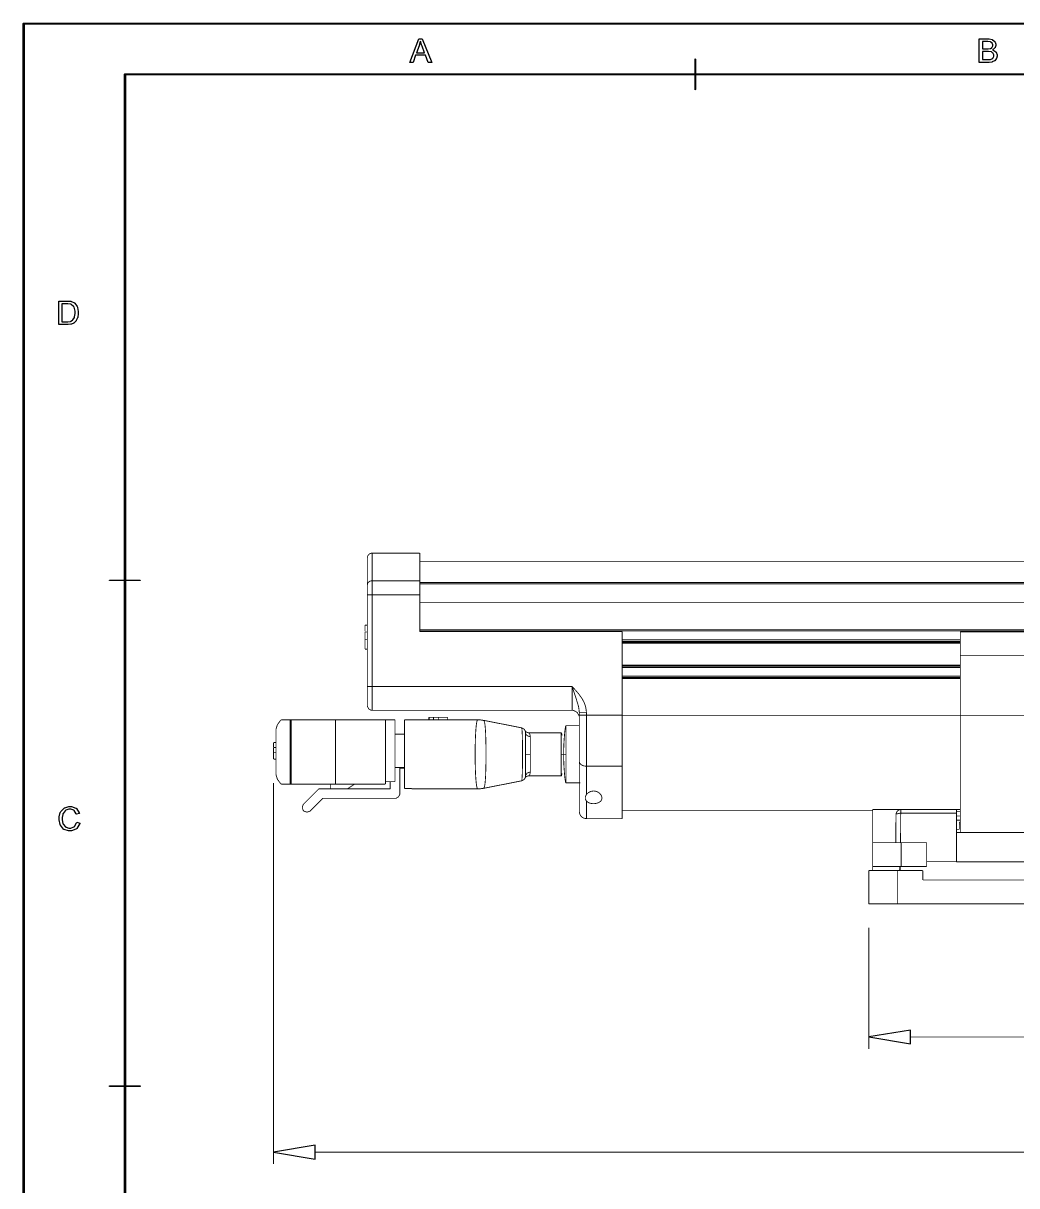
# Model space of a CAD drawing. Extents: x 0.54 to 10.46, y 0.74 to 7.76.
# Drawn here: x 0.535 to 3.819, y 3.921 to 7.761 of the extents above; entities that cross this region are included whole.
import ezdxf

# ---------------------------------------------------------------- set-up
doc = ezdxf.new("R2010")
doc.units = 0
doc.layers.get('0').update_dxf_attribs({"linetype": 'CONTINUOUS'})

msp = doc.modelspace()

# ---------------------------------------------------------------- linework, layer by layer
at = {"color": 0}
for points in [[(10.4631, 0.73899), (0.53689, 0.73899), (0.53646, 0.73899), (0.53516, 0.74029), (0.53516, 0.74072), (0.53516, 7.75928), (0.53516, 7.75971), (0.53646, 7.76101), (0.53689, 7.76101), (10.4631, 7.76101), (10.4635, 7.76101), (10.4648, 7.75971), (10.4648, 7.75928), (10.4648, 0.74072), (10.4648, 0.74029), (10.4635, 0.73899), (10.4631, 0.73899)], [(0.53863, 0.74246), (10.4614, 0.74246), (10.4614, 7.75754), (0.53863, 7.75754), (0.53863, 0.74246)], [(1.8125, 7.63167), (1.84239, 7.70953), (1.85351, 7.70953), (1.88536, 7.63167), (1.87364, 7.63167), (1.86453, 7.65528), (1.83203, 7.65528), (1.82346, 7.63167), (1.8125, 7.63167)], [(1.83496, 7.66363), (1.86139, 7.66363), (1.85325, 7.68522), (1.8526, 7.68685), (1.84799, 7.70031), (1.84771, 7.70133), (1.84744, 7.70008), (1.84397, 7.68772), (1.84353, 7.68647), (1.83496, 7.66363)], [(3.69461, 7.63167), (3.69461, 7.70953), (3.72385, 7.70953), (3.72738, 7.70953), (3.73719, 7.70757), (3.73812, 7.70714), (3.73899, 7.70676), (3.74604, 7.70068), (3.74658, 7.69987), (3.74707, 7.69906), (3.74962, 7.692), (3.74962, 7.68961), (3.74962, 7.68728), (3.74735, 7.68099), (3.7469, 7.68024), (3.74642, 7.67953), (3.73964, 7.67356), (3.73872, 7.67307), (3.73986, 7.67275), (3.74897, 7.66689), (3.74962, 7.66601), (3.75022, 7.66521), (3.75342, 7.65701), (3.75342, 7.65424), (3.75342, 7.65175), (3.75146, 7.64492), (3.75108, 7.6441), (3.75071, 7.64333), (3.74593, 7.63726), (3.74539, 7.63683), (3.74479, 7.63644), (3.73768, 7.63319), (3.73687, 7.63297), (3.736, 7.63276), (3.72721, 7.63167), (3.72428, 7.63167), (3.69461, 7.63167)], [(3.70492, 7.67681), (3.72174, 7.67681), (3.72418, 7.67681), (3.73107, 7.67763), (3.73156, 7.67774), (3.73221, 7.67796), (3.73714, 7.68115), (3.73747, 7.68158), (3.73779, 7.68207), (3.73947, 7.68685), (3.73947, 7.68842), (3.73947, 7.69015), (3.7379, 7.69472), (3.73763, 7.69521), (3.73731, 7.69569), (3.73286, 7.69906), (3.73232, 7.69922), (3.73172, 7.69943), (3.72325, 7.70031), (3.72049, 7.70031), (3.70492, 7.70031), (3.70492, 7.67681)], [(2.75608, 7.54135), (2.75592, 7.54135), (2.75543, 7.54189), (2.75543, 7.54204), (2.75543, 7.64231), (2.75543, 7.64247), (2.75592, 7.64296), (2.75608, 7.64296), (2.75624, 7.64296), (2.75678, 7.64247), (2.75678, 7.64231), (2.75678, 7.54204), (2.75678, 7.54189), (2.75624, 7.54135), (2.75608, 7.54135)], [(3.70492, 7.6409), (3.72428, 7.6409), (3.72601, 7.6409), (3.73096, 7.64117), (3.73133, 7.64122), (3.73188, 7.64133), (3.73682, 7.64318), (3.73725, 7.64339), (3.73763, 7.64367), (3.74094, 7.64725), (3.74121, 7.64768), (3.74143, 7.64817), (3.74274, 7.65272), (3.74274, 7.65424), (3.74274, 7.65614), (3.74083, 7.66129), (3.7405, 7.66183), (3.74013, 7.66237), (3.73497, 7.66613), (3.73432, 7.66635), (3.73361, 7.66656), (3.72558, 7.66764), (3.72293, 7.66764), (3.70492, 7.66764), (3.70492, 7.6409)], [(10.296, 0.90609), (0.87115, 0.90609), (0.87071, 0.90609), (0.86941, 0.90739), (0.86941, 0.90782), (0.86941, 7.59218), (0.86941, 7.59261), (0.87071, 7.59392), (0.87115, 7.59392), (10.296, 7.59392), (10.2964, 7.59392), (10.2977, 7.59261), (10.2977, 7.59218), (10.2977, 0.90782), (10.2977, 0.90739), (10.2964, 0.90609), (10.296, 0.90609)], [(0.87289, 0.90956), (10.2943, 0.90956), (10.2943, 7.59044), (0.87289, 7.59044), (0.87289, 0.90956)], [(0.65283, 6.76579), (0.65283, 6.84358), (0.67963, 6.84358), (0.68305, 6.84358), (0.69265, 6.84267), (0.69347, 6.84244), (0.69455, 6.84224), (0.7041, 6.83762), (0.70491, 6.83692), (0.70589, 6.83604), (0.71354, 6.82497), (0.71408, 6.82362), (0.71457, 6.82226), (0.71718, 6.8094), (0.71718, 6.80512), (0.71718, 6.80122), (0.71539, 6.79053), (0.71506, 6.78939), (0.71468, 6.78825), (0.71029, 6.77881), (0.7098, 6.77806), (0.70926, 6.77735), (0.70329, 6.77143), (0.70269, 6.771), (0.70204, 6.77056), (0.69428, 6.76731), (0.69341, 6.76708), (0.69249, 6.76687), (0.68376, 6.76579), (0.68088, 6.76579), (0.65283, 6.76579)], [(0.66309, 6.77496), (0.67974, 6.77496), (0.68273, 6.77496), (0.69103, 6.77615), (0.69179, 6.77636), (0.69249, 6.77664), (0.69835, 6.78), (0.69878, 6.78043), (0.69938, 6.78103), (0.7041, 6.78922), (0.70448, 6.79025), (0.70481, 6.79129), (0.70654, 6.80181), (0.70654, 6.80528), (0.70654, 6.81), (0.70318, 6.82292), (0.70253, 6.824), (0.70182, 6.82514), (0.69374, 6.83247), (0.69282, 6.83279), (0.69211, 6.83306), (0.68262, 6.83442), (0.67947, 6.83442), (0.66309, 6.83442), (0.66309, 6.77496)], [(0.92128, 5.92042), (0.82096, 5.92042), (0.8208, 5.92042), (0.82031, 5.9209), (0.82031, 5.92106), (0.82031, 5.92128), (0.8208, 5.92176), (0.82096, 5.92176), (0.92128, 5.92176), (0.92144, 5.92176), (0.92193, 5.92128), (0.92193, 5.92106), (0.92193, 5.9209), (0.92144, 5.92042), (0.92128, 5.92042)], [(0.71202, 5.12196), (0.72228, 5.11936), (0.72173, 5.11724), (0.71202, 5.10118), (0.71067, 5.10004), (0.70926, 5.09896), (0.69488, 5.09337), (0.6901, 5.09337), (0.68495, 5.09337), (0.6709, 5.09765), (0.6696, 5.09847), (0.66824, 5.09933), (0.65826, 5.11171), (0.65761, 5.11333), (0.6569, 5.11496), (0.65348, 5.12939), (0.65348, 5.13417), (0.65348, 5.13949), (0.65734, 5.15392), (0.65815, 5.15539), (0.65891, 5.1569), (0.66992, 5.1684), (0.67139, 5.16917), (0.6728, 5.16997), (0.68587, 5.17383), (0.69027, 5.17383), (0.69515, 5.17383), (0.70855, 5.16894), (0.70991, 5.16792), (0.71121, 5.16694), (0.72043, 5.153), (0.72098, 5.15121), (0.71083, 5.14882), (0.71034, 5.15022), (0.70383, 5.16054), (0.70296, 5.16114), (0.70209, 5.16178), (0.69298, 5.16504), (0.69, 5.16504), (0.68625, 5.16504), (0.676, 5.16146), (0.67502, 5.16075), (0.67399, 5.16004), (0.66694, 5.15044), (0.66656, 5.14919), (0.66612, 5.148), (0.66412, 5.13769), (0.66412, 5.13422), (0.66412, 5.12993), (0.6665, 5.11817), (0.66699, 5.11692), (0.66748, 5.11572), (0.67497, 5.1065), (0.676, 5.10585), (0.67697, 5.10525), (0.68614, 5.10215), (0.68924, 5.10215), (0.69287, 5.10215), (0.70285, 5.10633), (0.70388, 5.10715), (0.70486, 5.10801), (0.71164, 5.12033), (0.71202, 5.12196)], [(0.92128, 4.24929), (0.82096, 4.24929), (0.8208, 4.24929), (0.82031, 4.24983), (0.82031, 4.25), (0.82031, 4.25022), (0.8208, 4.25071), (0.82096, 4.25071), (0.92128, 4.25071), (0.92144, 4.25071), (0.92193, 4.25022), (0.92193, 4.25), (0.92193, 4.24983), (0.92144, 4.24929), (0.92128, 4.24929)]]:
    msp.add_lwpolyline(points, close=True, dxfattribs=at)
at = {"color": 0, "const_width": 0.00278}
for points in [[(1.68832, 6.0109), (1.68756, 6.01079), (1.68713, 6.01079), (1.6856, 6.01058), (1.68522, 6.01047), (1.68446, 6.01036), (1.68408, 6.01025), (1.68371, 6.01019), (1.68338, 6.0101), (1.683, 6.00993), (1.68261, 6.00982), (1.68229, 6.00971), (1.68192, 6.00956), (1.68158, 6.00939), (1.68121, 6.00922), (1.68088, 6.00906), (1.68056, 6.00885), (1.68024, 6.00868), (1.67985, 6.00846), (1.67958, 6.00825), (1.67893, 6.00782), (1.6786, 6.00754), (1.67833, 6.00732), (1.678, 6.00706), (1.67774, 6.00683), (1.67665, 6.00575), (1.67637, 6.00543), (1.67617, 6.00515), (1.67589, 6.00483), (1.67567, 6.00456), (1.67458, 6.00293), (1.67443, 6.00261), (1.67426, 6.00222), (1.67404, 6.0019), (1.67389, 6.00157), (1.67378, 6.00119), (1.67361, 6.00082), (1.6735, 6.00049), (1.67318, 5.99935), (1.67312, 5.99897), (1.67301, 5.99864), (1.67296, 5.99821), (1.67264, 5.99593), (1.67264, 5.99556), (1.67258, 5.99517)], [(1.67258, 5.90619), (1.67258, 5.99517)], [(1.84571, 6.0109), (1.68832, 6.0109)], [(1.84571, 5.91949), (1.84571, 6.0109)], [(6.48872, 5.98258), (1.84571, 5.98258)], [(1.68832, 5.91949), (1.68778, 5.91943), (1.68728, 5.91938), (1.68674, 5.91932), (1.68576, 5.91922), (1.68522, 5.91911), (1.68474, 5.91906), (1.68425, 5.91894), (1.68371, 5.91883), (1.68272, 5.91862), (1.68229, 5.91846), (1.68181, 5.91829), (1.68137, 5.91813), (1.68088, 5.91797), (1.68001, 5.91754), (1.67958, 5.91726), (1.67914, 5.91704), (1.67871, 5.91678), (1.67833, 5.9165), (1.6779, 5.91624), (1.67751, 5.9159), (1.67719, 5.91558), (1.67681, 5.91525), (1.67649, 5.91499), (1.67578, 5.91428), (1.67551, 5.91396), (1.67518, 5.91357), (1.67438, 5.91243), (1.67372, 5.91129), (1.67356, 5.91086), (1.67339, 5.91049), (1.67329, 5.91004), (1.67312, 5.90961), (1.67301, 5.90924), (1.6729, 5.90881), (1.67258, 5.90619)], [(1.68832, 5.87294), (1.68832, 5.91949)], [(1.68832, 5.91949), (1.84571, 5.91949)], [(1.84571, 5.87294), (1.84571, 5.91949)], [(1.67258, 5.87294), (1.67258, 5.90619)], [(6.48872, 5.90978), (1.84571, 5.90978)], [(1.67258, 5.87294), (1.68832, 5.87294)], [(1.67258, 5.57021), (1.67258, 5.87294)], [(1.68832, 5.87294), (1.68832, 5.57021)], [(1.84571, 5.87294), (1.68832, 5.87294)], [(1.84571, 5.75157), (1.84571, 5.87294)], [(1.67258, 5.77311), (1.66471, 5.77311)], [(1.66471, 5.75222), (1.66471, 5.77311)], [(1.67258, 5.75028), (1.66471, 5.75028)], [(1.66471, 5.75028), (1.66471, 5.72504)], [(1.67258, 5.72504), (1.66471, 5.72504)], [(1.66471, 5.72504), (1.66471, 5.69433)], [(6.48872, 5.75418), (1.84571, 5.75418)], [(2.5146, 5.75157), (1.84571, 5.75157)], [(2.5146, 5.47542), (2.5146, 5.75157)], [(3.63211, 5.75103), (3.97835, 5.75103)], [(3.63211, 5.75103), (3.63211, 5.67236)], [(1.66471, 5.69433), (1.67258, 5.69433)], [(1.67258, 5.69331), (1.66471, 5.69331)], [(3.63211, 5.71957), (2.5146, 5.71957)], [(3.63211, 5.71642), (2.5146, 5.71642)], [(3.97835, 5.67236), (3.63206, 5.67236)], [(3.63211, 5.67236), (3.63211, 5.47488)], [(2.5146, 5.63769), (3.63211, 5.63769)], [(1.67258, 5.57021), (1.67258, 5.50726)], [(1.68832, 5.57021), (1.67258, 5.57021)], [(1.68832, 5.57021), (2.34933, 5.57021)], [(1.68832, 5.49154), (1.68832, 5.57021)], [(2.34933, 5.49154), (2.34933, 5.57021)], [(2.34933, 5.57021), (2.35172, 5.56282), (2.35238, 5.56099), (2.35596, 5.54992), (2.35656, 5.54812), (2.35715, 5.54628), (2.35769, 5.54449), (2.35829, 5.54264), (2.36008, 5.53728), (2.36062, 5.53549), (2.36182, 5.5319), (2.36236, 5.53011), (2.36296, 5.52838), (2.36356, 5.52658), (2.3641, 5.52485), (2.36469, 5.52306), (2.36578, 5.51958), (2.36637, 5.51779), (2.368, 5.51258), (2.36849, 5.51085), (2.36897, 5.50906), (2.36947, 5.50732), (2.3699, 5.50553), (2.37028, 5.50379), (2.37067, 5.50201), (2.37099, 5.50028), (2.37131, 5.49849), (2.37158, 5.49664), (2.37224, 5.49126), (2.37244, 5.48942), (2.37278, 5.48583), (2.37294, 5.484)], [(2.34933, 5.57021), (2.35107, 5.56836), (2.35275, 5.56646), (2.35613, 5.56278), (2.35781, 5.56087), (2.35949, 5.55903), (2.36285, 5.55524), (2.3661, 5.55143), (2.36774, 5.54949), (2.36931, 5.54758), (2.37088, 5.54563), (2.37244, 5.54362), (2.37392, 5.54161), (2.37543, 5.53961), (2.37696, 5.53754), (2.37836, 5.53554), (2.38118, 5.53131), (2.38254, 5.52919), (2.38385, 5.52701), (2.3851, 5.52479), (2.38633, 5.52263), (2.38747, 5.52035), (2.38857, 5.51807), (2.3896, 5.51579), (2.39057, 5.51346), (2.39144, 5.51112), (2.39219, 5.50874), (2.3929, 5.50635), (2.39356, 5.5039), (2.3941, 5.50146), (2.39453, 5.49903), (2.39497, 5.49653), (2.39535, 5.49403), (2.396, 5.48904), (2.39626, 5.48649), (2.39654, 5.484)], [(3.63211, 5.59993), (2.5146, 5.59993)], [(1.67258, 5.50726), (1.67258, 5.5045), (1.67719, 5.49615), (1.68549, 5.49149), (1.68832, 5.49149)], [(2.34933, 5.49154), (1.68832, 5.49154)], [(2.37294, 5.46789), (2.37294, 5.47206), (2.366, 5.4846), (2.35346, 5.49149), (2.34933, 5.49149)], [(1.38813, 5.46029), (1.38531, 5.45806), (1.375, 5.4439), (1.37039, 5.4286), (1.37039, 5.42344)], [(1.41758, 5.46029), (1.38807, 5.46029)], [(1.41758, 5.35406), (1.41758, 5.46029)], [(1.4209, 5.46029), (1.41758, 5.46029)], [(1.4209, 5.35406), (1.4209, 5.46029)], [(1.4209, 5.46029), (1.56711, 5.46029)], [(1.56711, 5.24783), (1.56711, 5.46029)], [(1.56711, 5.46029), (1.73236, 5.46029)], [(1.73236, 5.46029), (1.76383, 5.46029)], [(1.73236, 5.46029), (1.73236, 5.35607)], [(1.76383, 5.46029), (1.76383, 5.25569)], [(1.79536, 5.46029), (1.79536, 5.23318)], [(1.79536, 5.46029), (2.03754, 5.46029)], [(1.87511, 5.46821), (1.87511, 5.46029)], [(1.8775, 5.46821), (1.87511, 5.46821)], [(1.8775, 5.46821), (1.8775, 5.46029)], [(1.89128, 5.46821), (1.8775, 5.46821)], [(1.89128, 5.46821), (1.89128, 5.46029)], [(1.90679, 5.46821), (1.89128, 5.46821)], [(1.90679, 5.46821), (1.90679, 5.46029)], [(1.93778, 5.46821), (1.90679, 5.46821)], [(1.90836, 5.46821), (1.9075, 5.46821)], [(1.93778, 5.46821), (1.93778, 5.46029)], [(2.03754, 5.46029), (2.03737, 5.46024), (2.03717, 5.46013), (2.037, 5.46001), (2.03678, 5.4599), (2.03662, 5.45975), (2.0364, 5.45958), (2.03608, 5.45904), (2.03586, 5.45871), (2.03569, 5.45839), (2.03554, 5.45796), (2.03521, 5.45697), (2.03504, 5.45643), (2.03483, 5.45589), (2.03435, 5.45394), (2.03418, 5.45324), (2.03401, 5.45247), (2.03369, 5.45085), (2.03353, 5.44997), (2.03336, 5.44906), (2.03326, 5.44814), (2.0331, 5.44715), (2.03293, 5.44613), (2.03282, 5.4451), (2.03267, 5.44401), (2.0325, 5.44287), (2.03239, 5.44174), (2.03222, 5.44054), (2.03213, 5.43935), (2.03196, 5.4381), (2.03174, 5.43549), (2.03162, 5.43414), (2.03147, 5.43278), (2.03136, 5.43137), (2.03103, 5.42697), (2.03093, 5.42546), (2.0306, 5.42074), (2.03049, 5.41911), (2.03043, 5.41743), (2.03022, 5.41407), (2.03011, 5.41233), (2.03006, 5.41054), (2.02994, 5.40881), (2.02989, 5.40701), (2.02983, 5.40517), (2.02974, 5.40332), (2.02968, 5.40147), (2.02962, 5.39958), (2.02951, 5.39768), (2.02946, 5.39578), (2.02924, 5.38797), (2.02914, 5.38396), (2.02908, 5.38189), (2.02903, 5.37989), (2.02897, 5.37782), (2.02897, 5.37576), (2.02886, 5.37164), (2.02886, 5.36951), (2.02881, 5.36746), (2.02881, 5.36322), (2.02875, 5.36111), (2.02875, 5.35471), (2.02869, 5.3526), (2.02869, 5.33979), (2.02875, 5.33762), (2.02875, 5.33128), (2.02881, 5.32915), (2.02881, 5.32493), (2.02886, 5.32281), (2.02886, 5.32075), (2.02897, 5.31662), (2.02897, 5.31451), (2.02903, 5.3125), (2.02908, 5.31044), (2.02924, 5.30442), (2.02929, 5.30246), (2.02935, 5.30046), (2.0294, 5.2985), (2.02951, 5.29471), (2.02962, 5.29281), (2.02968, 5.2909), (2.02974, 5.28907), (2.02983, 5.28722), (2.02989, 5.28537), (2.02994, 5.28358), (2.03006, 5.28179), (2.03011, 5.28006), (2.03022, 5.27832), (2.03043, 5.27496), (2.03049, 5.27328), (2.0306, 5.27165), (2.03093, 5.26693), (2.03103, 5.2654), (2.03114, 5.26394), (2.03125, 5.26243), (2.03147, 5.2596), (2.03162, 5.25825), (2.03174, 5.25689), (2.03185, 5.25558), (2.03201, 5.25429), (2.03213, 5.25304), (2.03222, 5.25185), (2.03239, 5.25065), (2.0325, 5.24951), (2.03282, 5.24735), (2.03293, 5.24625), (2.03326, 5.24431), (2.03336, 5.24333), (2.03386, 5.24072), (2.03418, 5.23921), (2.0345, 5.23779), (2.03467, 5.23714), (2.03483, 5.23654), (2.03504, 5.23594), (2.03521, 5.2354), (2.03537, 5.23492), (2.03569, 5.23406), (2.03586, 5.23367), (2.03608, 5.23335), (2.03624, 5.23307), (2.0364, 5.23286), (2.03678, 5.23247), (2.037, 5.23236), (2.03717, 5.23226), (2.03737, 5.23215), (2.03754, 5.2321)], [(2.05638, 5.45856), (2.05604, 5.45856), (2.0555, 5.45865), (2.05518, 5.45871), (2.05464, 5.45882), (2.05431, 5.45888), (2.05376, 5.45899), (2.05344, 5.45899), (2.05263, 5.45915), (2.05231, 5.45921), (2.05203, 5.45925), (2.05171, 5.45925), (2.05063, 5.45947), (2.05029, 5.45947), (2.04975, 5.45958), (2.04943, 5.45964), (2.04915, 5.45964), (2.04889, 5.45969), (2.04856, 5.45969), (2.04801, 5.45979), (2.04775, 5.45979), (2.04742, 5.45985), (2.04715, 5.45985), (2.04688, 5.4599), (2.0466, 5.4599), (2.04628, 5.45996), (2.04601, 5.45996), (2.04574, 5.46001), (2.04546, 5.46001), (2.04514, 5.46007), (2.04454, 5.46007), (2.04428, 5.46013), (2.04368, 5.46013), (2.0434, 5.46018), (2.04281, 5.46018), (2.04249, 5.46024), (2.04129, 5.46024), (2.04101, 5.46029), (2.03754, 5.46029)], [(2.058, 5.45742), (2.0574, 5.45757), (2.0561, 5.4579), (2.0555, 5.45806), (2.05485, 5.45822), (2.05419, 5.45833), (2.0536, 5.4585), (2.05296, 5.45865), (2.05231, 5.45876), (2.05171, 5.45893), (2.04975, 5.45925), (2.04915, 5.45936), (2.04719, 5.45969), (2.0466, 5.45975), (2.04596, 5.45979), (2.04531, 5.4599), (2.04335, 5.46007), (2.04269, 5.46007), (2.0421, 5.46013), (2.04144, 5.46018), (2.04081, 5.46018), (2.04015, 5.46024), (2.0395, 5.46024), (2.03885, 5.46029), (2.03754, 5.46029)], [(2.058, 5.45742), (2.05794, 5.45747), (2.05794, 5.45751), (2.05794, 5.45751), (2.05789, 5.45757), (2.05783, 5.45763), (2.05783, 5.45763), (2.05783, 5.45763), (2.05778, 5.45774), (2.05778, 5.45774), (2.05772, 5.45779), (2.05772, 5.45785), (2.05772, 5.45785), (2.05761, 5.4579), (2.05757, 5.45796), (2.05751, 5.45801), (2.05751, 5.45801), (2.05751, 5.45801), (2.05746, 5.45806), (2.05746, 5.45806), (2.0574, 5.45811), (2.05735, 5.45811), (2.05735, 5.45811), (2.05729, 5.45817), (2.05724, 5.45822), (2.05724, 5.45822), (2.05724, 5.45822), (2.05713, 5.45828), (2.05713, 5.45828), (2.05713, 5.45828), (2.05701, 5.45833), (2.05701, 5.45833), (2.05697, 5.45833), (2.05686, 5.45839), (2.05686, 5.45839), (2.05686, 5.45839), (2.05675, 5.45839), (2.05675, 5.45839), (2.05669, 5.45844), (2.05658, 5.45844), (2.05658, 5.45844), (2.05653, 5.4585), (2.05647, 5.4585), (2.05647, 5.4585), (2.05647, 5.4585), (2.05638, 5.45856), (2.05638, 5.45856)], [(2.1824, 5.43371), (2.05638, 5.45856)], [(2.058, 5.23497), (2.05817, 5.2354), (2.05838, 5.23583), (2.05871, 5.23671), (2.05886, 5.23719), (2.05903, 5.23774), (2.05925, 5.23828), (2.0594, 5.23882), (2.05957, 5.23947), (2.0599, 5.24089), (2.06022, 5.24251), (2.06054, 5.24436), (2.06071, 5.24533), (2.06104, 5.2474), (2.06114, 5.24854), (2.06131, 5.24962), (2.06142, 5.25082), (2.06158, 5.25201), (2.06168, 5.25325), (2.06201, 5.25717), (2.06222, 5.25999), (2.06244, 5.26292), (2.06256, 5.26443), (2.06287, 5.26915), (2.06299, 5.27083), (2.06304, 5.27251), (2.06315, 5.27419), (2.06326, 5.27593), (2.06332, 5.27772), (2.06338, 5.27946), (2.06347, 5.28131), (2.06353, 5.2831), (2.06375, 5.29069), (2.06381, 5.29264), (2.06401, 5.30067), (2.06418, 5.30686), (2.06424, 5.30897), (2.06424, 5.31108), (2.06429, 5.31321), (2.06435, 5.31538), (2.06435, 5.31749), (2.0644, 5.31967), (2.0644, 5.32406), (2.06446, 5.32622), (2.06446, 5.33062), (2.06451, 5.33285), (2.06451, 5.33951), (2.06456, 5.34174), (2.06456, 5.34842), (2.06451, 5.35064), (2.06451, 5.35954), (2.06446, 5.36176), (2.06446, 5.36615), (2.0644, 5.36838), (2.0644, 5.37272), (2.06435, 5.37489), (2.06435, 5.37706), (2.06424, 5.38129), (2.06424, 5.3834), (2.06418, 5.38553), (2.06396, 5.39378), (2.06386, 5.39779), (2.06369, 5.40365), (2.06358, 5.40744), (2.06347, 5.41114), (2.06338, 5.41292), (2.06332, 5.41471), (2.06326, 5.41644), (2.06304, 5.41992), (2.06293, 5.42156), (2.06287, 5.42324), (2.06278, 5.42486), (2.06267, 5.42643), (2.06233, 5.43099), (2.06222, 5.4324), (2.06213, 5.43386), (2.0619, 5.43658), (2.06179, 5.43788), (2.06158, 5.44038), (2.06142, 5.44157), (2.06131, 5.44276), (2.06114, 5.4439), (2.06104, 5.44499), (2.06087, 5.44607), (2.06039, 5.449), (2.06006, 5.45074), (2.05974, 5.45226), (2.0594, 5.45356), (2.05925, 5.45415), (2.05903, 5.45469), (2.05854, 5.45617), (2.05838, 5.4566), (2.05817, 5.45703), (2.058, 5.45742)], [(2.37294, 5.47542), (2.37294, 5.484)], [(2.37294, 5.484), (2.39654, 5.484)], [(2.39654, 5.47542), (2.37294, 5.47542)], [(2.37294, 5.47542), (2.37294, 5.32254)], [(2.39654, 5.484), (2.39654, 5.47542)], [(2.39654, 5.47542), (2.5146, 5.47542)], [(2.39654, 5.30707), (2.39654, 5.47542)], [(2.5146, 5.47542), (2.5146, 5.30707)], [(3.63211, 5.47493), (3.97835, 5.47493)], [(3.63211, 5.08826), (3.63211, 5.47488)], [(1.37039, 5.42344), (1.37039, 5.28472)], [(1.79536, 5.41308), (1.76383, 5.41308)], [(2.1824, 5.25874), (2.18251, 5.2589), (2.18272, 5.25944), (2.18283, 5.25976), (2.18294, 5.26025), (2.18306, 5.26079), (2.18317, 5.2615), (2.18326, 5.26237), (2.18338, 5.26329), (2.18349, 5.26438), (2.1836, 5.26551), (2.18371, 5.26682), (2.18375, 5.26818), (2.18386, 5.26964), (2.18397, 5.27121), (2.18403, 5.27285), (2.18414, 5.27458), (2.18419, 5.27642), (2.18431, 5.27832), (2.18435, 5.28033), (2.18446, 5.28239), (2.18451, 5.28456), (2.18463, 5.28678), (2.18468, 5.28911), (2.18474, 5.2915), (2.18485, 5.2965), (2.1849, 5.2991), (2.18494, 5.30176), (2.18506, 5.30718), (2.18511, 5.31), (2.18511, 5.31288), (2.18517, 5.31575), (2.18522, 5.31868), (2.18522, 5.32161), (2.18528, 5.32465), (2.18528, 5.33068), (2.18533, 5.33376), (2.18533, 5.35851), (2.18528, 5.36154), (2.18528, 5.36762), (2.18522, 5.37061), (2.18522, 5.37358), (2.18517, 5.37651), (2.18511, 5.37939), (2.18511, 5.38222), (2.18506, 5.38504), (2.185, 5.38781), (2.1849, 5.39312), (2.18479, 5.39822), (2.18474, 5.40072), (2.18468, 5.4031), (2.18463, 5.40543), (2.18451, 5.40771), (2.18446, 5.40994), (2.1844, 5.41206), (2.18431, 5.41411), (2.18425, 5.41601), (2.18414, 5.41792), (2.18408, 5.41965), (2.18397, 5.42133), (2.18386, 5.42285), (2.18375, 5.42432), (2.18371, 5.42562), (2.1836, 5.42681), (2.18349, 5.42785), (2.18338, 5.42876), (2.18326, 5.42958), (2.18317, 5.43033), (2.18294, 5.43153), (2.18272, 5.43251), (2.18261, 5.43289), (2.18251, 5.43332), (2.1824, 5.43371)], [(2.1951, 5.41824), (2.1951, 5.42079), (2.19151, 5.42828), (2.18425, 5.43338), (2.1824, 5.43371)], [(2.20731, 5.41704), (2.20692, 5.41704), (2.2066, 5.4171), (2.20622, 5.4171), (2.20589, 5.41715), (2.20551, 5.41715), (2.20514, 5.41721), (2.20481, 5.41726), (2.20443, 5.41732), (2.20378, 5.41743), (2.2034, 5.41754), (2.20307, 5.41758), (2.20269, 5.41769), (2.20171, 5.41803), (2.20139, 5.41818), (2.20101, 5.41829), (2.20074, 5.41846), (2.20036, 5.41862), (2.20003, 5.41878), (2.19976, 5.41894), (2.19943, 5.41911), (2.19911, 5.41932), (2.19883, 5.41949), (2.19851, 5.41971), (2.19824, 5.41992), (2.19792, 5.42008), (2.19737, 5.42051), (2.1971, 5.42079), (2.19656, 5.42122), (2.19629, 5.4215), (2.19607, 5.42176), (2.19558, 5.42225), (2.19532, 5.42258), (2.1951, 5.42285), (2.19493, 5.42312), (2.19472, 5.42339), (2.1945, 5.42372), (2.19428, 5.42399), (2.19413, 5.42432), (2.1939, 5.42458), (2.19374, 5.42492), (2.19353, 5.42518), (2.19336, 5.42551)], [(2.1951, 5.27414), (2.1951, 5.41824)], [(2.21083, 5.40517), (2.21044, 5.40517), (2.20969, 5.40528), (2.20931, 5.40528), (2.20817, 5.40543), (2.20774, 5.40549), (2.20742, 5.40554), (2.20665, 5.40565), (2.20628, 5.40576), (2.20589, 5.40582), (2.20551, 5.40593), (2.20518, 5.40603), (2.20443, 5.40625), (2.2041, 5.40642), (2.20378, 5.40653), (2.2034, 5.40668), (2.2021, 5.40733), (2.20176, 5.40756), (2.20144, 5.40771), (2.20117, 5.40793), (2.20085, 5.40815), (2.20057, 5.40831), (2.20025, 5.40853), (2.19943, 5.40918), (2.19868, 5.40994), (2.19846, 5.41021), (2.19819, 5.41043), (2.19732, 5.41151), (2.19715, 5.41178), (2.19694, 5.41206), (2.19678, 5.41238), (2.19646, 5.41292), (2.19629, 5.41325), (2.19618, 5.41351), (2.19601, 5.41385), (2.1959, 5.41411), (2.19581, 5.41444), (2.19575, 5.41476), (2.19564, 5.41504), (2.19558, 5.41536), (2.19547, 5.41569), (2.19536, 5.41635), (2.19532, 5.41661), (2.19526, 5.41699), (2.19526, 5.41726), (2.1951, 5.41824)], [(2.31315, 5.41704), (2.20725, 5.41704)], [(2.31603, 5.40918), (2.31597, 5.40944), (2.31586, 5.40978), (2.31575, 5.41032), (2.31569, 5.41064), (2.3156, 5.41092), (2.31554, 5.41118), (2.31549, 5.41151), (2.31538, 5.41178), (2.31532, 5.41206), (2.31521, 5.41238), (2.31515, 5.41265), (2.31511, 5.41297), (2.315, 5.41325), (2.31494, 5.41357), (2.31483, 5.4139), (2.31478, 5.41417), (2.31472, 5.4145), (2.31461, 5.41476), (2.31451, 5.41531), (2.3144, 5.41553), (2.31435, 5.41575), (2.31429, 5.4159), (2.31418, 5.41607), (2.31413, 5.41624), (2.31407, 5.41635), (2.31396, 5.41644), (2.31392, 5.41656), (2.31364, 5.41683), (2.31353, 5.41689), (2.31347, 5.41694), (2.31338, 5.41699), (2.31338, 5.41699), (2.31321, 5.41699), (2.31321, 5.41699)], [(2.32715, 5.43599), (2.32693, 5.43457), (2.32676, 5.43386), (2.32661, 5.43311), (2.3265, 5.43235), (2.32639, 5.43153), (2.32622, 5.43067), (2.32611, 5.42979), (2.32596, 5.42882), (2.32585, 5.42785), (2.32568, 5.42676), (2.32553, 5.42562), (2.32542, 5.42443), (2.32525, 5.42318), (2.32514, 5.42193), (2.32497, 5.42057), (2.32488, 5.41922), (2.32471, 5.41781), (2.3246, 5.41639), (2.32443, 5.41493), (2.32433, 5.41342), (2.32417, 5.41189), (2.32406, 5.41032), (2.32389, 5.40875), (2.32379, 5.40712), (2.32362, 5.40549), (2.32351, 5.40375), (2.32335, 5.40207), (2.32324, 5.40033), (2.32308, 5.39854), (2.32286, 5.39486), (2.32269, 5.39301), (2.32249, 5.38921), (2.32226, 5.38531), (2.3221, 5.38336), (2.322, 5.38135), (2.32194, 5.37935), (2.32172, 5.37532), (2.32161, 5.37326), (2.32135, 5.36296), (2.32129, 5.36083), (2.32124, 5.35878), (2.32118, 5.35667), (2.32113, 5.3546), (2.32113, 5.35249), (2.32107, 5.35037), (2.32101, 5.34831), (2.32101, 5.34619)], [(2.32889, 5.44065), (2.32883, 5.44065), (2.32878, 5.4406), (2.32878, 5.4406), (2.32867, 5.44054), (2.32861, 5.44054), (2.32856, 5.44049), (2.32856, 5.44049), (2.3285, 5.44049), (2.32844, 5.44038), (2.32844, 5.44038), (2.32835, 5.44032), (2.32835, 5.44032), (2.32824, 5.44015), (2.32824, 5.44015), (2.32818, 5.44011), (2.32813, 5.44), (2.32813, 5.43989), (2.32801, 5.43967), (2.32775, 5.43886), (2.32764, 5.43842), (2.32747, 5.43761), (2.32726, 5.43631), (2.32715, 5.43599)], [(2.37294, 5.44065), (2.32889, 5.44065)], [(2.32889, 5.43658), (2.32889, 5.44065)], [(1.36252, 5.38514), (1.37039, 5.38514)], [(1.36252, 5.38514), (1.36252, 5.37088)], [(2.21083, 5.40517), (2.21083, 5.34619)], [(1.36252, 5.36887), (1.37039, 5.36887)], [(1.36252, 5.36887), (1.36252, 5.35161)], [(1.37039, 5.35161), (1.36252, 5.35161)], [(1.36252, 5.35161), (1.36252, 5.33046)], [(1.41758, 5.24783), (1.41758, 5.35406)], [(1.4209, 5.35406), (1.41758, 5.35406)], [(1.4209, 5.24783), (1.4209, 5.35406)], [(1.73236, 5.35607), (1.73236, 5.24783)], [(2.21083, 5.34619), (2.1951, 5.34619)], [(2.21083, 5.34619), (2.21083, 5.28728)], [(2.31315, 5.34619), (2.32101, 5.34619)], [(2.32101, 5.34619), (2.32107, 5.34413), (2.32107, 5.34207), (2.32113, 5.34), (2.32113, 5.33794), (2.32129, 5.33176), (2.32129, 5.32975), (2.32135, 5.32769), (2.3214, 5.32568), (2.3215, 5.32362), (2.32156, 5.32161), (2.32161, 5.31956), (2.32172, 5.3176), (2.32178, 5.3156), (2.32189, 5.31358), (2.322, 5.31164), (2.3221, 5.30963), (2.32221, 5.30767), (2.32254, 5.30197), (2.32264, 5.30013), (2.32281, 5.29829), (2.32292, 5.29644), (2.32303, 5.29465), (2.32319, 5.29292), (2.32329, 5.29118), (2.32346, 5.28944), (2.32357, 5.28776), (2.32368, 5.28614), (2.32383, 5.2845), (2.32394, 5.28293), (2.32411, 5.28142), (2.32422, 5.27989), (2.32437, 5.27838), (2.32449, 5.27692), (2.32465, 5.2755), (2.32476, 5.27408), (2.32488, 5.27274), (2.32503, 5.27138), (2.32519, 5.27007), (2.32531, 5.26882), (2.32547, 5.26764), (2.32557, 5.2665), (2.32574, 5.2654), (2.32585, 5.26438), (2.32601, 5.2634), (2.32611, 5.26247), (2.32628, 5.26161), (2.32639, 5.26079), (2.3265, 5.26004), (2.32667, 5.25928), (2.32676, 5.25857), (2.32693, 5.25786), (2.32704, 5.25717)], [(2.32101, 5.34619), (2.32889, 5.34619)], [(1.36252, 5.33046), (1.37039, 5.33046)], [(1.36252, 5.32975), (1.37039, 5.32975)], [(1.76383, 5.3029), (1.79531, 5.3029)], [(1.77957, 5.3029), (1.77957, 5.21636)], [(1.77957, 5.29997), (1.79531, 5.29997)], [(2.39654, 5.30707), (2.39524, 5.30718), (2.39453, 5.30724), (2.39387, 5.30724), (2.39324, 5.30729), (2.39258, 5.3074), (2.39128, 5.30751), (2.38867, 5.30794), (2.38807, 5.30811), (2.38743, 5.30826), (2.38624, 5.3086), (2.38504, 5.30903), (2.3845, 5.30925), (2.3839, 5.30946), (2.38336, 5.30974), (2.38282, 5.30994), (2.38172, 5.31049), (2.38124, 5.31076), (2.38075, 5.31108), (2.38026, 5.31136), (2.37978, 5.31168), (2.37935, 5.31196), (2.37804, 5.31293), (2.37765, 5.31332), (2.37722, 5.31364), (2.3769, 5.31401), (2.37582, 5.31511), (2.37554, 5.31549), (2.37522, 5.31586), (2.37494, 5.31629), (2.37468, 5.31668), (2.37446, 5.31706), (2.37424, 5.31749), (2.37403, 5.31787), (2.37386, 5.31831), (2.37369, 5.31868), (2.37354, 5.31912), (2.37332, 5.31999), (2.37326, 5.32042), (2.37315, 5.32081), (2.37294, 5.32254)], [(2.37294, 5.32254), (2.37294, 5.1575)], [(2.37294, 5.32254), (2.37304, 5.3221), (2.37315, 5.32124), (2.37326, 5.32081), (2.37332, 5.32042), (2.37375, 5.31868), (2.37392, 5.31831), (2.37408, 5.31787), (2.37424, 5.31749), (2.37446, 5.31706), (2.37468, 5.31668), (2.37494, 5.31629), (2.37522, 5.31586), (2.37549, 5.31549), (2.37614, 5.31472), (2.37722, 5.31364), (2.37765, 5.31332), (2.37804, 5.31293), (2.37935, 5.31196), (2.37978, 5.31168), (2.38026, 5.31136), (2.38075, 5.31108), (2.38124, 5.31076), (2.38178, 5.31049), (2.38226, 5.31022), (2.38282, 5.30994), (2.38336, 5.30974), (2.3839, 5.30946), (2.3851, 5.30903), (2.38564, 5.30881), (2.38624, 5.3086), (2.38683, 5.30843), (2.38747, 5.30826), (2.38807, 5.30811), (2.38872, 5.30794), (2.38932, 5.30778), (2.39128, 5.30746), (2.39193, 5.3074), (2.39258, 5.30729), (2.39387, 5.30718), (2.39458, 5.30718), (2.39524, 5.30713), (2.39589, 5.30713), (2.39654, 5.30707)], [(2.5146, 5.30707), (2.39654, 5.30707)], [(2.39654, 5.21317), (2.39654, 5.30707)], [(2.5146, 5.30707), (2.5146, 5.1339)], [(1.37039, 5.28472), (1.37039, 5.27962), (1.375, 5.26426), (1.38525, 5.25011), (1.38807, 5.24783)], [(2.1824, 5.25874), (2.18425, 5.25911), (2.19151, 5.26417), (2.1951, 5.27165), (2.1951, 5.27414)], [(2.19331, 5.26687), (2.19353, 5.26719), (2.19368, 5.26753), (2.1939, 5.26779), (2.19413, 5.26812), (2.19428, 5.26839), (2.1945, 5.26872), (2.19472, 5.26899), (2.19488, 5.26926), (2.1951, 5.26958), (2.19536, 5.26986), (2.19601, 5.27067), (2.19629, 5.27089), (2.19678, 5.27138), (2.1971, 5.27165), (2.19792, 5.27229), (2.19824, 5.27251), (2.19851, 5.27268), (2.19883, 5.27289), (2.19911, 5.27311), (2.20042, 5.27376), (2.20068, 5.27393), (2.20107, 5.27408), (2.20133, 5.27425), (2.20171, 5.27436), (2.20269, 5.27468), (2.20307, 5.27479), (2.2034, 5.2749), (2.20372, 5.27496), (2.2041, 5.27501), (2.20443, 5.27507), (2.20481, 5.27512), (2.20514, 5.27518), (2.20551, 5.27522), (2.20583, 5.27522), (2.2066, 5.27533), (2.20692, 5.27533), (2.20731, 5.27539)], [(2.21083, 5.28728), (2.20882, 5.28743), (2.20025, 5.28396), (2.19526, 5.27615), (2.1951, 5.27414)], [(2.20725, 5.27539), (2.31315, 5.27539)], [(2.31315, 5.27539), (2.31315, 5.27539), (2.31326, 5.27539), (2.31326, 5.27539), (2.31326, 5.27544), (2.31338, 5.27544), (2.31338, 5.27544), (2.31338, 5.27544), (2.31342, 5.27544), (2.31342, 5.27544), (2.31342, 5.2755), (2.31353, 5.2755), (2.31353, 5.2755), (2.31353, 5.27556), (2.31364, 5.27561), (2.31364, 5.27561), (2.31364, 5.27561), (2.31375, 5.27567), (2.31375, 5.27567), (2.31375, 5.27572), (2.31386, 5.27576), (2.31386, 5.27576), (2.31386, 5.27582), (2.31396, 5.27588), (2.31396, 5.27588), (2.31401, 5.27593), (2.31429, 5.27647), (2.31429, 5.27664), (2.31435, 5.27675), (2.31451, 5.27724), (2.31461, 5.27746), (2.31461, 5.27761), (2.31478, 5.27826)], [(2.31478, 5.27826), (2.31603, 5.28321)], [(1.38813, 5.24783), (1.41758, 5.24783)], [(1.41758, 5.24783), (1.4209, 5.24783)], [(1.4209, 5.24783), (1.56711, 5.24783)], [(1.51204, 5.2321), (1.46197, 5.18201)], [(1.7481, 5.2321), (1.51204, 5.2321)], [(1.55137, 5.2321), (1.55137, 5.24783)], [(1.56711, 5.24783), (1.73236, 5.24783)], [(1.60644, 5.2321), (1.63004, 5.24783)], [(1.76383, 5.25569), (1.73236, 5.25569)], [(1.7481, 5.2321), (1.7481, 5.25569)], [(1.79536, 5.23318), (1.81896, 5.23318)], [(1.81896, 5.2321), (1.81896, 5.23318)], [(1.81896, 5.2321), (2.03754, 5.2321)], [(2.058, 5.23497), (2.0574, 5.23481), (2.0561, 5.23449), (2.0555, 5.23438), (2.05419, 5.23406), (2.0536, 5.23389), (2.05296, 5.23378), (2.05231, 5.23361), (2.05171, 5.23351), (2.05106, 5.23335), (2.04975, 5.23313), (2.04915, 5.23301), (2.04785, 5.23281), (2.04719, 5.23275), (2.0466, 5.23264), (2.04269, 5.23232), (2.0421, 5.23226), (2.04144, 5.23226), (2.04081, 5.23221), (2.04015, 5.23221), (2.0395, 5.23215), (2.03885, 5.23215), (2.03819, 5.2321), (2.03754, 5.2321)], [(2.03754, 5.2321), (2.04058, 5.2321), (2.0409, 5.23215), (2.0421, 5.23215), (2.04237, 5.23221), (2.04324, 5.23221), (2.04351, 5.23226), (2.04406, 5.23226), (2.04438, 5.23232), (2.04492, 5.23232), (2.04519, 5.23236), (2.04579, 5.23236), (2.04606, 5.23242), (2.04639, 5.23247), (2.04665, 5.23247), (2.04693, 5.23253), (2.04725, 5.23253), (2.04753, 5.23258), (2.04779, 5.23258), (2.04812, 5.23264), (2.04839, 5.23264), (2.04867, 5.23269), (2.04899, 5.23275), (2.04926, 5.23275), (2.04981, 5.23286), (2.05012, 5.23286), (2.05067, 5.23296), (2.05094, 5.23296), (2.05126, 5.23301), (2.05208, 5.23318), (2.0524, 5.23324), (2.05268, 5.23324), (2.05322, 5.23335), (2.05354, 5.2334), (2.0541, 5.23351), (2.05436, 5.23351), (2.05464, 5.23361), (2.05496, 5.23361), (2.05604, 5.23383), (2.05638, 5.23389)], [(2.05638, 5.23389), (2.1824, 5.25868)], [(2.058, 5.23497), (2.05794, 5.23497), (2.05794, 5.23486), (2.05794, 5.23486), (2.05789, 5.23486), (2.05783, 5.23475), (2.05783, 5.23475), (2.05778, 5.23469), (2.05772, 5.23469), (2.05772, 5.2346), (2.05772, 5.2346), (2.05767, 5.2346), (2.05761, 5.23449), (2.05761, 5.23449), (2.05757, 5.23449), (2.05751, 5.23443), (2.05751, 5.23443), (2.05746, 5.23432), (2.05746, 5.23432), (2.05735, 5.23426), (2.05735, 5.23426), (2.05729, 5.23426), (2.05724, 5.23421), (2.05724, 5.23421), (2.05718, 5.23421), (2.05713, 5.23415), (2.05713, 5.23415), (2.05707, 5.23415), (2.05701, 5.2341), (2.05701, 5.2341), (2.05686, 5.23406), (2.05681, 5.23406), (2.05675, 5.234), (2.05675, 5.234), (2.05675, 5.234), (2.05658, 5.23394), (2.05658, 5.23394), (2.05658, 5.23394), (2.05647, 5.23389), (2.05647, 5.23389), (2.05647, 5.23389), (2.05638, 5.23389), (2.05638, 5.23389)], [(2.32704, 5.25717), (2.3271, 5.25678), (2.32715, 5.25646), (2.32726, 5.25569), (2.32736, 5.25537), (2.32747, 5.25472), (2.32764, 5.2539), (2.32769, 5.25369), (2.32775, 5.25353), (2.32781, 5.25331), (2.3279, 5.25299), (2.32801, 5.25282), (2.32807, 5.25271), (2.32813, 5.25256), (2.32818, 5.25244), (2.32824, 5.25239), (2.32829, 5.25228), (2.32835, 5.25222), (2.32835, 5.25222), (2.32844, 5.25206), (2.32844, 5.25206), (2.32844, 5.25206), (2.32856, 5.25196), (2.32856, 5.25196), (2.32867, 5.2519), (2.32867, 5.2519), (2.32878, 5.25185), (2.32878, 5.25185), (2.32878, 5.25185), (2.32889, 5.25179), (2.32889, 5.25179)], [(2.32889, 5.25179), (2.32889, 5.2564)], [(2.32889, 5.25179), (2.37631, 5.25179)], [(2.39654, 5.19189), (2.39708, 5.1914), (2.39762, 5.19097), (2.39817, 5.19049), (2.39865, 5.19006), (2.39925, 5.18956), (2.39979, 5.18913), (2.40099, 5.18826), (2.40164, 5.18788), (2.40229, 5.18744), (2.403, 5.18712), (2.40369, 5.18674), (2.40446, 5.18636), (2.40522, 5.18604), (2.40603, 5.18576), (2.4069, 5.18544), (2.40771, 5.18517), (2.40858, 5.1849), (2.4095, 5.18468), (2.41037, 5.18446), (2.41129, 5.18425), (2.41228, 5.18408), (2.41319, 5.18392), (2.41417, 5.18375), (2.4151, 5.18365), (2.41612, 5.18354), (2.41906, 5.18338), (2.42204, 5.18338), (2.42301, 5.18343), (2.42692, 5.18386), (2.42785, 5.18403), (2.42882, 5.18419), (2.42969, 5.1844), (2.43061, 5.18463), (2.43147, 5.18485), (2.4324, 5.18511), (2.43403, 5.18565), (2.43565, 5.18631), (2.43642, 5.18664), (2.43713, 5.18701), (2.43787, 5.18733), (2.43853, 5.18778), (2.43924, 5.18815), (2.43989, 5.18853), (2.44108, 5.1894), (2.44162, 5.18983), (2.44217, 5.19032), (2.44271, 5.19075), (2.44319, 5.19125), (2.44362, 5.19174), (2.44407, 5.19228), (2.4445, 5.19276), (2.44488, 5.19325), (2.44526, 5.19379), (2.44558, 5.19433), (2.4459, 5.19482), (2.44618, 5.19542), (2.44646, 5.19596), (2.44689, 5.19706), (2.44706, 5.19764), (2.44726, 5.19819), (2.44749, 5.19938), (2.4476, 5.19993), (2.44769, 5.20111), (2.44769, 5.2029), (2.4476, 5.2041), (2.44737, 5.20529), (2.44689, 5.20708), (2.44646, 5.20828), (2.44624, 5.20893), (2.4459, 5.20953), (2.44564, 5.21013), (2.44499, 5.21132), (2.44461, 5.21192), (2.44422, 5.21246), (2.44385, 5.21306), (2.44342, 5.21365), (2.44299, 5.21419), (2.44249, 5.21479), (2.44151, 5.21588), (2.44043, 5.21696), (2.43924, 5.21804), (2.43728, 5.21951), (2.43658, 5.22), (2.43517, 5.22086), (2.43435, 5.22131), (2.4336, 5.22174), (2.43197, 5.2225), (2.42936, 5.22347), (2.42844, 5.22374), (2.42751, 5.22396), (2.4266, 5.22424), (2.42563, 5.22439), (2.42469, 5.22456), (2.42372, 5.22472), (2.42275, 5.22483), (2.42171, 5.22488), (2.41872, 5.22488), (2.41775, 5.22483), (2.41678, 5.22472), (2.41581, 5.22456), (2.41482, 5.22444), (2.4139, 5.22424), (2.41292, 5.22401), (2.412, 5.22379), (2.41114, 5.22353), (2.41021, 5.22319), (2.40935, 5.22287), (2.40853, 5.22254), (2.40767, 5.22217), (2.4069, 5.22179), (2.40608, 5.22136), (2.40533, 5.22097), (2.40457, 5.22049), (2.40315, 5.21962), (2.40246, 5.21913), (2.40181, 5.21858), (2.40061, 5.21761), (2.40001, 5.21707), (2.39947, 5.21653), (2.39887, 5.21599), (2.39789, 5.2149), (2.3974, 5.21431), (2.39703, 5.21376), (2.39654, 5.21317)], [(1.48421, 5.15978), (1.52507, 5.20063)], [(1.52507, 5.20063), (1.76383, 5.20063)], [(1.76383, 5.20063), (1.7666, 5.20063), (1.77496, 5.20524), (1.77957, 5.2136), (1.77957, 5.21636)], [(2.39654, 5.19189), (2.39626, 5.19233), (2.396, 5.19271), (2.39578, 5.19314), (2.39524, 5.19401), (2.39497, 5.19439), (2.39475, 5.19482), (2.39447, 5.19526), (2.39382, 5.19656), (2.3935, 5.19743), (2.39328, 5.19786), (2.39318, 5.19829), (2.39307, 5.19879), (2.39285, 5.19965), (2.39274, 5.20014), (2.39268, 5.20057), (2.39268, 5.20107), (2.39264, 5.2015), (2.39264, 5.20335), (2.39268, 5.20378), (2.39274, 5.20426), (2.39279, 5.20469), (2.3929, 5.20514), (2.39296, 5.20562), (2.39318, 5.20649), (2.39328, 5.20697), (2.39378, 5.20828), (2.39399, 5.20876), (2.39464, 5.21007), (2.39518, 5.21094), (2.3954, 5.21143), (2.39567, 5.21186), (2.396, 5.21229), (2.39654, 5.21317)], [(1.46197, 5.18201), (1.46039, 5.1805), (1.45731, 5.1709), (1.46039, 5.16135), (1.46197, 5.15978), (1.46349, 5.15826), (1.4731, 5.15517), (1.48264, 5.15826), (1.48421, 5.15978)], [(2.37294, 5.1575), (2.37299, 5.1569), (2.3731, 5.15631), (2.37315, 5.15576), (2.37326, 5.15457), (2.37337, 5.15403), (2.37343, 5.15343), (2.37354, 5.15289), (2.37364, 5.15229), (2.37375, 5.15175), (2.37392, 5.15115), (2.37403, 5.15061), (2.37435, 5.14953), (2.37457, 5.14899), (2.37472, 5.14844), (2.375, 5.14789), (2.37522, 5.1474), (2.37549, 5.14686), (2.37571, 5.14638), (2.37603, 5.14583), (2.37631, 5.14535), (2.37728, 5.14388), (2.37761, 5.14344), (2.37793, 5.14296), (2.37831, 5.14253), (2.37869, 5.14204), (2.37907, 5.14165), (2.37944, 5.14122), (2.38026, 5.1404), (2.38069, 5.14003), (2.38112, 5.1396), (2.38157, 5.13926), (2.38206, 5.13889), (2.38249, 5.13851), (2.38346, 5.13786), (2.3839, 5.13753), (2.38439, 5.13726), (2.38493, 5.13693), (2.38542, 5.13667), (2.38596, 5.13639), (2.38644, 5.13612), (2.38807, 5.13547), (2.38857, 5.13531), (2.38917, 5.1351), (2.38971, 5.13499), (2.39025, 5.13482), (2.39079, 5.13471), (2.39139, 5.1346), (2.39193, 5.1345), (2.39253, 5.13439), (2.39307, 5.13428), (2.39426, 5.13417), (2.39481, 5.13406), (2.396, 5.13396), (2.39654, 5.1339)], [(2.5146, 5.1601), (3.3425, 5.1601)], [(3.43061, 5.16401), (3.3425, 5.16401)], [(3.3425, 5.05469), (3.3425, 5.16401)], [(3.41872, 5.05469), (3.41954, 5.14822)], [(3.43528, 5.16385), (3.43251, 5.16385), (3.42421, 5.15929), (3.41954, 5.15039), (3.41954, 5.14822)], [(3.43528, 5.15164), (3.43386, 5.15192), (3.42068, 5.14903), (3.41954, 5.14822)], [(3.43061, 5.16314), (3.43061, 5.16401)], [(3.43061, 5.16401), (3.63206, 5.16401)], [(3.61931, 5.16385), (3.43528, 5.16385)], [(3.61931, 5.15164), (3.43528, 5.15164)], [(3.61931, 5.15164), (3.61931, 5.16385)], [(3.63211, 5.15776), (3.61931, 5.15776)], [(3.61931, 4.99186), (3.61931, 5.15164)], [(2.39654, 5.1339), (2.5146, 5.1339)], [(3.61931, 5.12901), (3.63206, 5.12901)], [(3.63211, 5.12224), (3.6289, 5.12224)], [(3.6289, 5.12224), (3.6289, 5.09874)], [(3.6289, 5.11604), (3.63211, 5.11604)], [(3.61931, 5.09874), (3.62896, 5.09874)], [(3.61931, 5.08826), (3.97342, 5.08826)], [(3.3425, 4.97597), (3.3425, 5.05469)], [(3.3425, 5.05469), (3.4369, 5.05469)], [(3.4369, 5.05469), (3.4369, 4.97597)], [(3.4369, 5.05469), (3.52111, 5.05469)], [(3.52111, 4.97597), (3.52111, 5.05469)], [(3.61931, 4.9911), (3.61931, 4.99186)], [(3.97342, 4.9911), (3.61931, 4.9911)], [(3.32969, 4.85221), (3.32969, 4.96235)], [(3.32969, 4.96235), (3.42415, 4.96235)], [(3.4369, 4.97597), (3.3425, 4.97597)], [(3.3425, 4.96235), (3.3425, 4.97597)], [(3.42415, 4.96235), (3.42415, 4.85221)], [(3.50808, 4.96235), (3.42415, 4.96235)], [(3.43061, 4.96235), (3.43061, 4.97597)], [(3.4369, 4.97597), (3.52111, 4.97597)], [(3.50836, 4.93088), (3.50808, 4.96235)], [(4.80051, 4.93088), (3.50836, 4.93088)], [(3.32969, 4.85221), (3.42415, 4.85221)], [(3.42415, 4.85221), (4.88471, 4.85221)]]:
    msp.add_lwpolyline(points, dxfattribs=at)
at = {"color": 250, "const_width": 0.00278}
for points in [[(1.68832, 5.91949), (1.68832, 6.0109)], [(6.48872, 5.91374), (1.84571, 5.91374)], [(1.84571, 5.9094), (6.48872, 5.9094)], [(6.48872, 5.84717), (1.84571, 5.84717)], [(6.48872, 5.7589), (1.84571, 5.7589)], [(2.5146, 5.72428), (3.63211, 5.72428)], [(2.5146, 5.71326), (3.63211, 5.71326)], [(3.63211, 5.6409), (2.5146, 5.6409)], [(2.5146, 5.63303), (3.63211, 5.63303)], [(3.63211, 5.60465), (2.5146, 5.60465)], [(2.5146, 5.59679), (3.63211, 5.59679)], [(2.5146, 5.47493), (3.63211, 5.47493)], [(2.20731, 5.41699), (2.20742, 5.41694), (2.20747, 5.41683), (2.20779, 5.4165), (2.2079, 5.41635), (2.20801, 5.41624), (2.20806, 5.41607), (2.20817, 5.41585), (2.20828, 5.41569), (2.20839, 5.41547), (2.2085, 5.41521), (2.20861, 5.41499), (2.20893, 5.41401), (2.20904, 5.41363), (2.20915, 5.41319), (2.20925, 5.41271), (2.20936, 5.41228), (2.20953, 5.41174), (2.20964, 5.41124), (2.20975, 5.41069), (2.20985, 5.4101), (2.20996, 5.40956), (2.21012, 5.4089), (2.21035, 5.40771), (2.21044, 5.40707), (2.21061, 5.40642), (2.21072, 5.40582), (2.21083, 5.40517)], [(2.31315, 5.41704), (2.31315, 5.34619)], [(2.32889, 5.34619), (2.32889, 5.43658)], [(2.31315, 5.34619), (2.31315, 5.27539)], [(2.32889, 5.2564), (2.32889, 5.34619)], [(2.21083, 5.28728), (2.21078, 5.28678), (2.21067, 5.28629), (2.21056, 5.28532), (2.21044, 5.28489), (2.21039, 5.2844), (2.21018, 5.28342), (2.21012, 5.28299), (2.21001, 5.28256), (2.20996, 5.28207), (2.20964, 5.28076), (2.20953, 5.28039), (2.20942, 5.27994), (2.20931, 5.27957), (2.20921, 5.27914), (2.20904, 5.27875), (2.20893, 5.27843), (2.20882, 5.27806), (2.20833, 5.27707), (2.20822, 5.27681), (2.20796, 5.27626), (2.20779, 5.27599), (2.20768, 5.27576), (2.20747, 5.27544), (2.20736, 5.27533), (2.20725, 5.27512), (2.20719, 5.27512), (2.20714, 5.27512), (2.20714, 5.27512), (2.20714, 5.27518), (2.20725, 5.27522), (2.20725, 5.27522), (2.20731, 5.27539)], [(2.39654, 5.1339), (2.39654, 5.19189)], [(3.43528, 5.15164), (3.43446, 5.05469)], [(3.43528, 5.15164), (3.43528, 5.16385)], [(3.61931, 5.14264), (3.63206, 5.14264)], [(3.63211, 5.12929), (3.61931, 5.12929)], [(3.61931, 4.99186), (3.52111, 4.99186)], [(3.4336, 4.96235), (3.4336, 4.96457), (3.43365, 4.96496), (3.43365, 4.9694), (3.43371, 4.96983), (3.43371, 4.9745), (3.43375, 4.97499), (3.43375, 4.97597)]]:
    msp.add_lwpolyline(points, dxfattribs=at)
at = {"color": 0, "const_width": 0.00278}
for points in [[(1.36252, 5.32975), (1.36252, 5.32975)], [(2.05638, 5.23389), (2.05638, 5.23389)], [(3.32969, 4.85221), (3.32969, 4.85221)]]:
    msp.add_lwpolyline(points, close=True, dxfattribs=at)
at = {"color": 9, "const_width": 0.00278}
for points in [[(1.36252, 5.25103), (1.36252, 3.99283)], [(3.32969, 4.77349), (3.32969, 4.37337)], [(3.46739, 4.41271), (4.84142, 4.41271)], [(1.50022, 4.03222), (6.8279, 4.03222)]]:
    msp.add_lwpolyline(points, dxfattribs=at)
at = {"color": 250, "const_width": 0.00278}
msp.add_lwpolyline([(2.05638, 5.23389), (2.05638, 5.23389)], close=True, dxfattribs=at)
at = {"color": 9}
for points in [[(3.46739, 4.43565), (3.32969, 4.41271), (3.46739, 4.38976), (3.46739, 4.43565)], [(1.50022, 4.05518), (1.36252, 4.03222), (1.50022, 4.00928), (1.50022, 4.05518)]]:
    msp.add_lwpolyline(points, close=True, dxfattribs=at)

doc.saveas('drawing.dxf')
